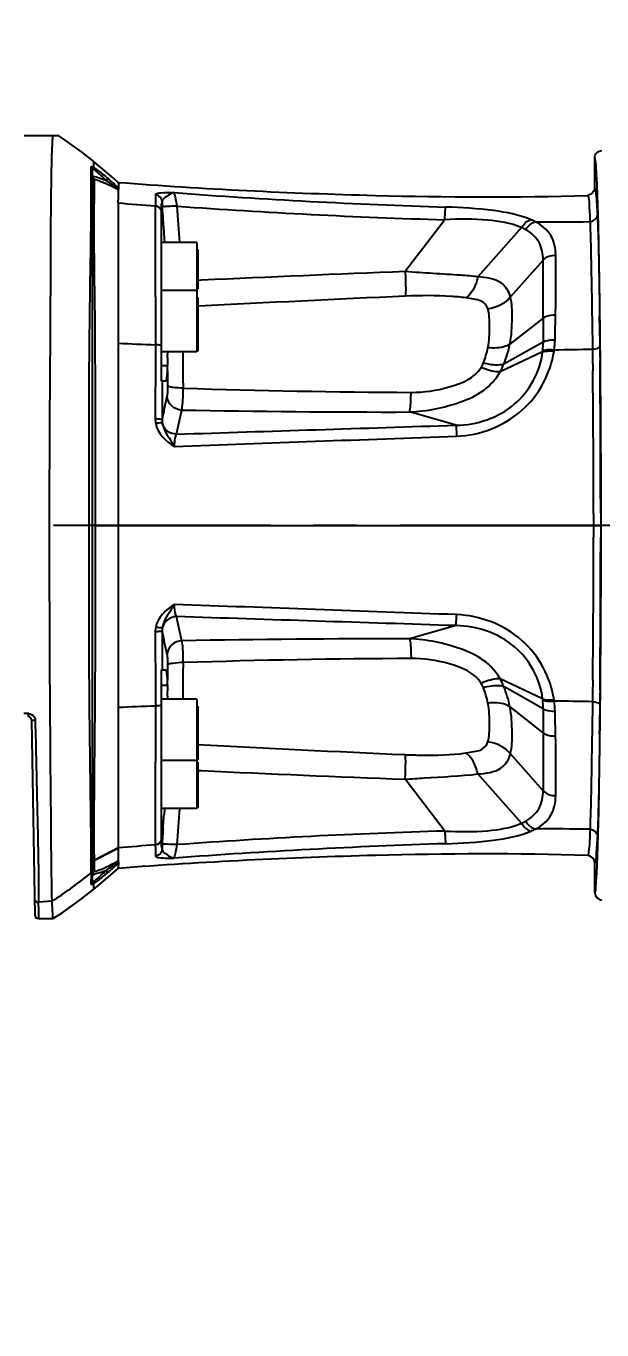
# Model space of a CAD drawing. Header units: millimetres. Extents: x 4086 to 8300, y 123 to 1549.
# Drawn here: x 7671.46 to 7691.4, y 613.34 to 658.52 of the extents above; entities that cross this region are included whole.
import ezdxf

# ---------------------------------------------------------------- set-up
doc = ezdxf.new("R2010")
doc.units = ezdxf.units.MM
doc.linetypes.add('CENTER', pattern=[0.6, 0.375, -0.075, 0.075, -0.075])
for name, color, linetype in [('中心线', 7, 'Continuous'), ('外形图', 7, 'Continuous'), ('尺寸标注', 7, 'Continuous'), ('运动范围', 7, 'Continuous')]:
    doc.layers.add(name, color=color, linetype=linetype)
doc.styles.add('思源黑', font='SourceHanSansCN-Normal.ttf')
doc.dimstyles.new('尺寸标注_1_4比例', dxfattribs={"dimtxt": 7, "dimasz": 6, "dimexe": 2, "dimexo": 1.5, "dimgap": 1, "dimtad": 1, "dimdec": 1, "dimlfac": 4, "dimdsep": 46, "dimtxsty": '思源黑', "dimcen": 0.09, "dimadec": 0, "dimazin": 0, "dimtp": 0.01, "dimtm": 0.01, "dimtfac": 1, "dimtdec": 1, "dimtofl": 0, "dimtmove": 0, "dimatfit": 3, "dimfxl": 1, "dimtolj": 1, "dimarcsym": 0})

# ---------------------------------------------------------------- blocks, each defined once
blk = doc.blocks.new('*D992')
at = {"layer": 'Defpoints', "color": 0}
for p in [(7645.229, 641.211), (7660.171, 641.211), (7727.758, 641.211), (7952.406, 601.599), (7690.663, 584.809)]:
    blk.add_point(p, dxfattribs=at)
at = {"layer": '尺寸标注', "color": 0, "lineweight": -2}
blk.add_line((7661.671, 641.211), (7662.252, 641.211), dxfattribs=at)
blk.add_arc((7727.758, 641.211), 67.507, 185.09413, 344.90587, dxfattribs=at)
at = {"layer": '尺寸标注', "color": 0}
for points in [[(7661.517, 635.261), (7659.519, 635.172), (7660.252, 641.211)], [(7793.912, 623.414), (7791.96, 623.849), (7794.24, 629.488)]]:
    blk.add_solid(points, dxfattribs=at)
at = {"layer": '尺寸标注', "color": 0, "insert": (7727.758, 578.414), "char_height": 7, "attachment_point": 5, "style": '思源黑'}
blk.add_mtext('\\A1;+\\A1;170%%d', dxfattribs=at)
blk = doc.blocks.new('*D993')
at = {"layer": 'Defpoints', "color": 0}
for p in [(7690.62, 697.68), (7952.412, 680.804), (7645.229, 641.211), (7664.809, 641.211), (7727.758, 641.211)]:
    blk.add_point(p, dxfattribs=at)
at = {"layer": '尺寸标注', "color": 0, "lineweight": -2}
blk.add_arc((7727.758, 641.211), 67.588, 15.08339, 174.91199, dxfattribs=at)
at = {"layer": '尺寸标注', "color": 0}
for points in [[(7792.042, 658.581), (7793.994, 659.016), (7794.32, 652.942)], [(7659.438, 647.249), (7661.436, 647.16), (7660.171, 641.211)]]:
    blk.add_solid(points, dxfattribs=at)
at = {"layer": '尺寸标注', "color": 0, "insert": (7727.758, 713.509), "char_height": 7, "attachment_point": 5, "style": '思源黑'}
blk.add_mtext('\\A1;-\\A1;170%%d', dxfattribs=at)

msp = doc.modelspace()

# ---------------------------------------------------------------- linework, layer by layer
at = {"layer": '中心线', "linetype": 'CENTER', "ltscale": 20}
msp.add_line((7979.909, 641.2169), (7475.7605, 641.2169), dxfattribs=at)
at = {"layer": '外形图'}
for p, q in [((7672.5868, 654.7169), (7671.3878, 654.7169)), ((7673.8005, 653.6197), (7673.8031, 653.7967)), ((7673.8031, 653.7967), (7673.8034, 653.8206)), ((7673.9901, 653.6671), (7673.8034, 653.8206)), ((7691.1503, 652.9028), (7691.1503, 653.9523)), ((7673.7168, 653.5764), (7673.7166, 653.6501)), ((7673.7169, 653.1254), (7673.7168, 653.5764)), ((7673.7628, 628.8797), (7673.7628, 653.5536)), ((7674.4831, 653.2468), (7673.9901, 653.6671)), ((7674.2144, 653.3019), (7674.2642, 653.26)), ((7674.2642, 653.26), (7674.2979, 653.2313)), ((7674.6477, 653.1024), (7674.4831, 653.2468)), ((7673.7167, 653.046), (7673.7169, 653.1254)), ((7673.8244, 652.7833), (7673.8307, 653.1983)), ((7674.649, 653.1011), (7674.6477, 653.1024)), ((7674.6503, 653.0997), (7674.649, 653.1011)), ((7674.6503, 652.8793), (7674.6503, 652.4857)), ((7674.6503, 652.386), (7674.6503, 630.0514)), ((7674.6512, 652.3901), (7674.6508, 652.4904)), ((7675.9352, 652.6712), (7675.9358, 652.6033)), ((7675.9358, 652.6033), (7675.9384, 652.348)), ((7675.9384, 652.348), (7675.9387, 652.3212)), ((7676.1503, 646.2169), (7676.1503, 652.3706)), ((7676.1654, 652.4415), (7676.1654, 652.3476)), ((7676.1654, 652.3476), (7676.1654, 652.2991)), ((7676.1687, 652.3898), (7676.1655, 652.4407)), ((7676.173, 652.3224), (7676.1687, 652.3898)), ((7675.9387, 652.3212), (7675.9389, 652.2847)), ((7685.9599, 651.8068), (7684.588, 650.0133)), ((7688.6211, 651.5333), (7687.107, 649.8288)), ((7677.3753, 651.0222), (7676.1503, 651.0222)), ((7676.2396, 651.1597), (7676.2484, 651.0222)), ((7677.3753, 651.0222), (7677.3753, 647.2342)), ((7677.4003, 650.7812), (7677.4003, 649.419)), ((7689.3657, 650.4105), (7688.2289, 649.131)), ((7677.5368, 649.7111), (7677.4003, 649.7048)), ((7677.3753, 649.3592), (7676.1503, 649.3592)), ((7675.9421, 648.8716), (7675.9379, 647.7616)), ((7675.9428, 649.1359), (7675.9421, 648.8716)), ((7677.4003, 649.1182), (7677.4003, 647.2592)), ((7689.3658, 648.4005), (7688.2134, 647.4954)), ((7691.0641, 647.9887), (7691.0688, 647.661)), ((7675.9372, 647.4746), (7675.9368, 647.2466)), ((7689.3674, 647.5704), (7687.9986, 646.7987)), ((7691.0688, 647.661), (7691.0735, 647.3263)), ((7675.9363, 647.005), (7675.9356, 646.7398)), ((7675.9368, 647.2466), (7675.9363, 647.005)), ((7677.3753, 647.2342), (7676.1503, 647.2342)), ((7676.3582, 647.035), (7676.3558, 646.9432)), ((7689.3466, 647.2256), (7687.8745, 646.5366)), ((7689.3466, 647.2256), (7689.3516, 647.2695)), ((7689.741, 647.2527), (7689.7481, 647.3026)), ((7675.9356, 646.7398), (7675.9337, 646.0997)), ((7676.1503, 646.7566), (7676.3507, 646.7566)), ((7676.3667, 646.3343), (7676.3669, 646.574)), ((7676.2914, 646.2169), (7676.158, 646.2169)), ((7676.1655, 646.2176), (7676.1655, 644.8713)), ((7676.3663, 646.0684), (7676.3667, 646.3343)), ((7686.3503, 644.6886), (7684.7417, 645.1464)), ((7691.1118, 641.621), (7691.1119, 641.2169)), ((7673.8604, 641.2169), (7674.6503, 641.2169)), ((7674.6503, 641.2168), (7691.1119, 641.2169)), ((7691.1119, 641.2169), (7691.1118, 640.8132)), ((7691.1119, 641.217), (7691.3578, 641.2169)), ((7676.1655, 637.5625), (7676.1655, 636.2162)), ((7686.3503, 637.7451), (7684.7417, 637.2873)), ((7676.1503, 630.0631), (7676.1503, 636.2169)), ((7676.1619, 636.2169), (7676.2914, 636.2169)), ((7676.3665, 636.2172), (7676.3663, 636.3653)), ((7676.3669, 635.8597), (7676.3665, 636.2172)), ((7676.1503, 635.6772), (7676.3506, 635.6772)), ((7689.3466, 635.2081), (7687.8745, 635.8971)), ((7689.3674, 634.8633), (7687.9986, 635.635)), ((7677.3753, 635.1995), (7676.1503, 635.1995)), ((7677.3753, 635.1995), (7677.3753, 631.4115)), ((7689.3516, 635.1642), (7689.3466, 635.2081)), ((7689.7481, 635.1311), (7689.741, 635.181)), ((7671.3753, 634.7169), (7671.5253, 634.7169)), ((7671.5253, 634.7169), (7671.5253, 634.5916)), ((7675.9371, 634.9931), (7675.9372, 634.9591)), ((7677.4003, 634.9585), (7677.4003, 633.0995)), ((7689.3658, 634.0332), (7688.2134, 634.9383)), ((7691.0688, 634.7727), (7691.0642, 634.4452)), ((7691.0735, 635.1074), (7691.0688, 634.7727)), ((7671.6421, 634.469), (7671.76, 627.7148)), ((7671.7768, 634.4534), (7671.7877, 633.8851)), ((7675.9429, 633.2983), (7675.9435, 633.041)), ((7677.3753, 633.0745), (7676.1503, 633.0745)), ((7677.4003, 633.0147), (7677.4003, 631.4365)), ((7689.3657, 632.0232), (7688.2289, 633.3027)), ((7671.8148, 632.5763), (7671.8222, 632.2491)), ((7677.4003, 632.7289), (7677.5386, 632.7225)), ((7688.6211, 630.9004), (7687.107, 632.6049)), ((7685.9599, 630.627), (7684.588, 632.4204)), ((7677.3753, 631.4115), (7676.1503, 631.4115)), ((7676.2485, 631.4115), (7676.2338, 631.1861)), ((7675.9398, 630.2237), (7675.9389, 630.149)), ((7673.7159, 629.6761), (7673.7154, 629.7725)), ((7674.4563, 629.9297), (7673.8258, 629.6038)), ((7674.4476, 629.9448), (7673.826, 629.6219)), ((7674.6503, 630.05), (7674.4476, 629.9448)), ((7674.6436, 630.0265), (7674.4563, 629.9297)), ((7674.6511, 630.0344), (7674.6503, 630.015)), ((7674.6503, 630.0224), (7674.6503, 629.5545)), ((7674.6511, 630.0344), (7674.652, 630.0436)), ((7675.9358, 629.8304), (7675.9352, 629.7625)), ((7675.9384, 630.0858), (7675.9358, 629.8304)), ((7676.1654, 630.1346), (7676.1654, 630.0846)), ((7676.1654, 630.0846), (7676.1654, 630.0371)), ((7676.1654, 630.0371), (7676.1654, 629.9922)), ((7676.1655, 629.993), (7676.173, 630.1113)), ((7673.7163, 629.5848), (7673.7159, 629.6761)), ((7673.7165, 629.4983), (7673.7163, 629.5848)), ((7673.7168, 629.3369), (7673.7165, 629.4983)), ((7673.717, 629.1866), (7673.7168, 629.3369)), ((7673.8258, 629.6038), (7673.8255, 629.622)), ((7673.8272, 629.5004), (7673.8258, 629.6038)), ((7673.8291, 629.3146), (7673.8272, 629.5004)), ((7673.8302, 629.2312), (7673.8291, 629.3146)), ((7674.483, 629.1868), (7674.6486, 629.3321)), ((7674.6477, 629.3313), (7674.6486, 629.3321)), ((7691.1503, 628.4815), (7691.1503, 629.5309)), ((7673.7166, 628.7832), (7673.7171, 629.119)), ((7673.7171, 629.119), (7673.717, 629.1866)), ((7673.9901, 628.7665), (7674.483, 629.1868)), ((7674.2612, 629.1714), (7674.2127, 629.1305)), ((7674.2942, 629.1996), (7674.2612, 629.1714)), ((7673.8034, 628.6132), (7673.8005, 628.8138)), ((7673.8034, 628.6131), (7673.9901, 628.7665)), ((7671.8893, 628.0174), (7671.8865, 627.7616)), ((7671.8903, 628.2342), (7671.8901, 628.1592)), ((7672.3612, 628.2018), (7671.8901, 628.1592)), ((7671.8865, 627.7616), (7671.885, 627.5934)), ((7671.885, 627.5934), (7671.885, 627.592)), ((7671.885, 627.5919), (7672.3878, 627.592))]:
    msp.add_line(p, q, dxfattribs=at)
for points in [[(7673.8034, 653.8206), (7673.3747, 654.1585), (7672.6944, 654.6463), (7672.5867, 654.7169)], [(7673.7166, 653.6501), (7673.7258, 653.6419), (7673.7341, 653.6328), (7673.7415, 653.623), (7673.7479, 653.6125), (7673.7532, 653.6014), (7673.7574, 653.5899), (7673.7604, 653.578), (7673.7622, 653.5659), (7673.7628, 653.5536)], [(7673.801, 653.6194), (7673.8074, 653.6129), (7673.8136, 653.6052), (7673.8192, 653.5968), (7673.824, 653.5878), (7673.8279, 653.5782), (7673.8309, 653.5681), (7673.833, 653.5577), (7673.8342, 653.5469), (7673.8345, 653.536), (7673.8338, 653.5251)], [(7674.6503, 652.8793), (7674.6714, 652.8811), (7674.6739, 652.8865)], [(7674.6738, 629.5473), (7674.6713, 629.5526), (7674.6503, 629.5545)], [(7673.7166, 628.7832), (7673.7258, 628.7914), (7673.7341, 628.8005), (7673.7415, 628.8103), (7673.7479, 628.8208), (7673.7532, 628.8319), (7673.7574, 628.8434), (7673.7604, 628.8553), (7673.7622, 628.8675), (7673.7628, 628.8797)], [(7673.717, 629.1866), (7673.7261, 629.1946), (7673.7344, 629.2035), (7673.7417, 629.2131), (7673.748, 629.2234), (7673.7533, 629.2342), (7673.7574, 629.2455), (7673.7604, 629.2572), (7673.7622, 629.269), (7673.7628, 629.281)], [(7673.8, 628.8133), (7673.8074, 628.8206), (7673.8136, 628.8283), (7673.8192, 628.8367), (7673.8239, 628.8457), (7673.8278, 628.8553), (7673.8309, 628.8654), (7673.833, 628.8759), (7673.8342, 628.8866), (7673.8345, 628.8975), (7673.8338, 628.9084)], [(7672.3878, 627.592), (7672.6944, 627.7874), (7673.3747, 628.2752), (7673.8034, 628.6131)], [(7671.76, 627.7148), (7671.8, 627.6254), (7671.885, 627.592)]]:
    msp.add_lwpolyline(points, dxfattribs=at)
for centre, radius, start, end in [((7673.4615, 653.0007), 0.6431, 54.62628, 56.23571), ((7670.7275, 649.2592), 5.3371, 52.06743, 52.52579), ((7670.2625, 648.6625), 6.0937, 51.63496, 52.06808), ((7669.7908, 648.0666), 6.8536, 51.22088, 51.63519), ((7669.0413, 647.136), 8.0485, 50.42816, 51.21095), ((7668.2576, 646.1851), 9.2808, 50.07043, 50.43829), ((7566.5566, 653.2166), 107.1603, 359.771804, 359.908754), ((7671.4743, 647.2294), 6.4444, 64.41279, 65.16116), ((7668.0039, 646.8685), 8.8568, 45.34399, 45.75456), ((7671.1589, 645.3714), 8.3798, 68.50941, 68.82214), ((7669.621, 646.3569), 8.2239, 54.34445, 55.92344), ((7670.9152, 646.0597), 7.7408, 61.51426, 64.4195), ((7669.2594, 647.3609), 7.7361, 47.66115, 49.36097), ((7669.1512, 645.6879), 9.0413, 52.76702, 54.39632), ((7669.4757, 647.599), 7.4144, 47.30873, 47.6576), ((7669.859, 648.0079), 6.854, 45.94922, 47.34558), ((7671.3402, 646.8417), 6.8508, 61.10785, 61.51983), ((7669.925, 646.7095), 7.7598, 52.48632, 52.75223), ((7671.4725, 649.677), 4.5325, 45.0408, 45.93838), ((7641.2312, 650.8688), 50.0489, 1.94052, 2.62921), ((7688.4903, 813.4819), 161.6851, 265.089575, 265.547744), ((7692.7295, 867.5492), 215.4089, 265.702246, 268.207856), ((7615.82, 651.57), 60.1232, 0.320348, 0.681118), ((7554.0932, 651.2048), 121.8511, 0.204436, 0.329786), ((7704.417, 654.1478), 28.3158, 183.74364, 184.08883), ((7692.19, 865.5197), 213.8037, 265.844045, 268.330193), ((7449.6444, 650.8491), 226.3004, 359.979617, 0.200131), ((7687.8817, 649.8754), 1.8157, 60.98878, 65.962), ((7689.6653, 771.6421), 119.9077, 269.732583, 270.632704), ((7052.0986, 650.7151), 623.8462, 359.8549631, 0.0049158), ((7718.4291, -221.9174), 872.5872, 92.2226265, 92.6860495), ((7725.3588, -260.2438), 910.315, 92.5668563, 93.0182192), ((7989.4269, 648.5327), 300.061, 180.02525, 180.183752), ((7612.5651, 649.8749), 77.2427, 358.348956, 358.989595), ((7357.1494, 644.5662), 334.1938, 0.551305, 0.665707), ((7191.6245, 642.5475), 499.7438, 0.458683, 0.610304), ((7683.7476, 846.5439), 199.2224, 267.382744, 267.753171), ((7684.528, 647.9666), 2.9837, 337.89239, 348.47627), ((7684.491, 648.2613), 3.8003, 337.36526, 348.37352), ((7686.6361, 647.5622), 2.7313, 353.84826, 0.17217), ((7686.3833, 647.7455), 3.3938, 352.50136, 358.3759), ((7602.5434, 648.9579), 73.8399, 358.507727, 358.652186), ((7687.199, 826.9037), 179.6192, 270.813127, 271.235984), ((6883.3537, 640.8415), 808.0044, 0.0566299, 0.4313342), ((7667.4297, 647.0071), 8.9244, 358.03908, 358.39201), ((7283.9411, 641.7381), 407.1708, 359.983525, 0.680806), ((7005.5208, 641.2561), 685.8519, 359.996765, 0.4421028), ((7502.2812, 682.4721), 178.4999, 347.677526, 347.952318), ((7684.208, 1040.4169), 395.2708, 268.933299, 270.077359), ((7676.8037, 644.9037), 0.8726, 179.87845, 190.30246), ((7676.7962, 644.8635), 0.6308, 179.29728, 189.35047), ((7553.4122, 641.2076), 120.4481, 0.00442, 0.196417), ((7526.6983, 641.2783), 147.1621, 359.833984, 359.976083), ((7037.677, 641.0545), 653.6957, 359.5470069, 0.0142709), ((7268.9356, 640.7826), 422.1763, 359.331537, 0.004148), ((6899.5182, 641.5234), 791.8398, 359.5648383, 359.9472011), ((7502.2805, 599.9615), 178.5006, 12.04769, 12.322482), ((7676.8037, 637.53), 0.8726, 169.6972, 180.12155), ((7676.7962, 637.5702), 0.6308, 170.64935, 180.70275), ((7684.208, 242.0143), 395.2734, 89.922644, 91.066697), ((7669.9276, 636.3594), 6.4387, 0.05253, 1.05482), ((7667.4331, 635.4268), 8.9211, 1.6082, 1.95701), ((7684.4911, 634.1725), 3.8002, 11.62633, 22.63489), ((7191.6091, 639.8863), 499.7592, 359.38977, 359.541403), ((7598.1615, 633.3692), 78.223, 1.340692, 1.553823), ((7684.528, 634.4671), 2.9837, 11.52376, 22.10759), ((7683.7476, 435.8898), 199.2224, 92.246829, 92.617256), ((7686.6361, 634.8715), 2.7313, 359.82783, 6.15175), ((7989.3445, 633.9011), 299.9787, 179.816226, 179.974771), ((7687.199, 455.53), 179.6192, 88.764016, 89.186873), ((7686.3833, 634.6882), 3.3938, 1.62409, 7.49865), ((7612.5607, 632.5587), 77.2471, 1.010424, 1.651025), ((7671.5172, 634.4669), 0.125, 1, 86.25924), ((7357.114, 637.8678), 334.2293, 359.334284, 359.448698), ((8533.8236, 632.9612), 844.4584, 179.9272653, 180.0636386), ((8064.6142, 641.3623), 392.8976, 181.163009, 181.281365), ((7725.4764, 1545.1323), 912.7726, 266.9811866, 267.4326725), ((7071.0455, 631.7703), 604.8993, 359.9538715, 0.1203582), ((7718.437, 1504.5331), 872.7693, 267.3141086, 267.7773161), ((7477.3111, 631.4969), 198.6336, 359.797318, 359.938383), ((7451.4489, 645.5609), 225.2441, 356.212692, 356.340947), ((7554.225, 631.2281), 121.7192, 359.670262, 359.795779), ((7687.8817, 632.5583), 1.8157, 294.038, 299.01122), ((7689.6653, 510.7917), 119.9077, 89.367296, 90.267417), ((7615.8437, 630.8635), 60.0994, 359.389991, 359.679754), ((7692.1902, 416.9107), 213.8071, 91.669826, 94.155935), ((7589.9448, 629.2778), 83.7721, 0.338354, 0.481912), ((7682.7748, 629.9514), 8.9555, 181.12142, 181.24284), ((7688.4903, 468.9518), 161.6851, 94.452256, 94.910425), ((7656.3774, 630.2665), 19.5619, 359.47069, 359.65576), ((7692.7295, 414.8835), 215.4099, 91.79215, 94.297746), ((7647.6094, 631.3104), 43.6657, 357.32061, 358.11), ((7672.2189, 633.5336), 4.6168, 293.42661, 294.73519), ((7671.1461, 635.8544), 7.1735, 294.76125, 296.86834), ((7669.2498, 636.598), 8.8641, 304.44152, 307.53561), ((7670.881, 636.41), 7.789, 296.7614, 298.94268), ((7674.633, 629.3498), 0.0236, 311.46257, 317.2201), ((7657.6018, 649.3904), 25.8437, 308.23789, 308.57691), ((7672.7791, 630.3859), 1.8749, 303.6922, 305.28461), ((7673.2334, 629.7199), 1.0094, 306.49549, 307.68069), ((7672.3254, 631.0313), 2.6637, 305.23286, 305.88153), ((7671.8129, 631.7372), 3.536, 305.90514, 307.02298), ((7671.694, 631.592), 3.4335, 310.25003, 311.81743), ((7671.1901, 632.5663), 4.573, 306.99798, 307.48872), ((7670.7303, 633.1658), 5.3285, 307.48801, 307.94469), ((7670.5198, 632.9075), 5.1968, 311.79564, 312.9647), ((7670.2552, 633.7753), 6.1014, 307.94406, 308.37457), ((7669.7765, 634.3799), 6.8725, 308.37409, 308.78508), ((7668.8522, 634.6923), 7.6395, 312.99401, 314.706), ((7671.4534, 636.2395), 7.5076, 290.36752, 291.6752), ((7668.7814, 635.6126), 8.4567, 308.80921, 309.95972), ((7670.021, 635.4733), 7.5003, 304.10234, 304.44228), ((7669.2433, 635.0864), 7.7567, 310.62945, 310.97224), ((7669.053, 635.3054), 8.0468, 310.97303, 311.63458), ((7673.1472, 629.8356), 1.2128, 302.59237, 303.64383), ((7640.4728, 628.2625), 31.4174, 359.55291, 359.81155)]:
    msp.add_arc(centre, radius, start, end, dxfattribs=at)
for points, knots in [([(7672.27, 641.2169), (7672.27, 644.4184), (7672.3202, 648.9174), (7672.3213, 653.4196), (7672.3825, 654.7169)], [0, 0, 0, 0, 0.7114237, 1, 1, 1, 1]), ([(7691.1504, 653.9519), (7691.15, 654.0155), (7691.2024, 654.1494), (7691.3362, 654.2019), (7691.4004, 654.2019)], [0, 0, 0, 0, 0.4979524, 1, 1, 1, 1]), ([(7691.2273, 653.1647), (7691.2219, 653.2789), (7691.2095, 653.4695), (7691.1981, 653.7339), (7691.1701, 653.8514), (7691.1682, 653.9522), (7691.1503, 653.9523)], [0, 0, 0, 0, 0.4322052, 0.7438038, 0.9324905, 1, 1, 1, 1]), ([(7673.7166, 653.6501), (7673.7166, 653.6573), (7673.7666, 653.6489), (7673.7805, 653.6323), (7673.8005, 653.62)], [0, 0, 0, 0, 0.2348752, 1, 1, 1, 1]), ([(7673.7628, 653.5536), (7673.7628, 653.5586), (7673.7952, 653.5604), (7673.8056, 653.5442), (7673.8189, 653.5353)], [0, 0, 0, 0, 0.2392898, 1, 1, 1, 1]), ([(7673.7628, 653.3088), (7673.7628, 653.3296), (7673.8961, 653.2827), (7673.9417, 653.2746), (7673.9989, 653.2547)], [0, 0, 0, 0, 0.2552765, 1, 1, 1, 1]), ([(7674.2642, 653.26), (7674.2704, 653.2511), (7674.2625, 653.2139), (7674.2432, 653.1894), (7674.2282, 653.1742)], [0, 0, 0, 0, 0.3354079, 1, 1, 1, 1]), ([(7673.6381, 641.6048), (7673.64, 643.6913), (7673.6308, 647.4199), (7673.7092, 651.1478), (7673.716, 652.7898)], [0, 0, 0, 0, 0.5595953, 1, 1, 1, 1]), ([(7673.8597, 641.6205), (7673.8529, 643.8275), (7673.8767, 647.5484), (7673.8042, 651.2695), (7673.8244, 652.7833)], [0, 0, 0, 0, 0.5931442, 1, 1, 1, 1]), ([(7673.8307, 653.1983), (7673.8308, 653.2135), (7673.9285, 653.1851), (7673.9614, 653.1725), (7674.0029, 653.1557)], [0, 0, 0, 0, 0.2530609, 1, 1, 1, 1]), ([(7674.6477, 653.1024), (7677.6114, 652.8741), (7683.031, 652.6064), (7688.4581, 652.5739), (7690.9084, 652.6529)], [0, 0, 0, 0, 0.548028, 1, 1, 1, 1]), ([(7674.6568, 653.088), (7674.656, 653.0902), (7674.6542, 653.0943), (7674.6517, 653.0981), (7674.6503, 653.0997)], [0, 0, 0, 0, 0.5296342, 1, 1, 1, 1]), ([(7674.6739, 652.8865), (7674.6725, 652.9094), (7674.6666, 652.9761), (7674.6725, 653.0464), (7674.6568, 653.088)], [0, 0, 0, 0, 0.3410269, 1, 1, 1, 1]), ([(7691.1503, 652.9028), (7691.1588, 652.8999), (7691.1673, 652.8651), (7691.1738, 652.84), (7691.1773, 652.82)], [0, 0, 0, 0, 0.3066856, 1, 1, 1, 1]), ([(7691.1773, 652.82), (7691.1845, 652.779), (7691.2186, 652.4986), (7691.2319, 652.2163), (7691.2432, 651.9759)], [0, 0, 0, 0, 0.1474701, 1, 1, 1, 1]), ([(7676.5868, 652.746), (7676.4337, 652.7462), (7676.2178, 652.7424), (7676.0229, 652.722), (7675.9351, 652.692), (7675.9352, 652.6712)], [0, 0, 0, 0, 0.6900606, 0.9059625, 1, 1, 1, 1]), ([(7676.5868, 652.746), (7676.4883, 652.7329), (7676.3566, 652.6268), (7676.1628, 652.5177), (7676.1655, 652.4407)], [0, 0, 0, 0, 0.563329, 1, 1, 1, 1]), ([(7676.6953, 652.2782), (7676.674, 652.3823), (7676.6345, 652.5363), (7676.6099, 652.6973), (7676.5868, 652.746)], [0, 0, 0, 0, 0.6636485, 1, 1, 1, 1]), ([(7690.9084, 652.6529), (7690.9104, 652.6523), (7690.9145, 652.6481), (7690.9168, 652.6432), (7690.9182, 652.6401)], [0, 0, 0, 0, 0.387701, 1, 1, 1, 1]), ([(7690.9182, 652.6401), (7690.9542, 652.5569), (7690.9552, 652.246), (7690.9821, 651.9516), (7690.9893, 651.7417)], [0, 0, 0, 0, 0.3015892, 1, 1, 1, 1]), ([(7691.3302, 648.7019), (7691.3253, 649.0883), (7691.3067, 650.3757), (7691.2822, 651.663), (7691.2513, 652.5636)], [0, 0, 0, 0, 0.3001355, 1, 1, 1, 1]), ([(7676.6953, 652.2782), (7676.5798, 652.2703), (7676.4173, 652.2826), (7676.224, 652.2484), (7676.178, 652.282)], [0, 0, 0, 0, 0.670288, 1, 1, 1, 1]), ([(7685.9599, 651.8068), (7685.9617, 651.8581), (7685.9712, 652.0039), (7685.9663, 652.154), (7685.9928, 652.2456)], [0, 0, 0, 0, 0.3500414, 1, 1, 1, 1]), ([(7688.9475, 651.81), (7688.5353, 651.9858), (7687.5368, 652.1666), (7686.5432, 652.228), (7685.9928, 652.2456)], [0, 0, 0, 0, 0.4486788, 1, 1, 1, 1]), ([(7691.2432, 651.9759), (7691.2526, 651.7733), (7691.2933, 650.5981), (7691.3093, 649.4221), (7691.3207, 648.4491)], [0, 0, 0, 0, 0.1724796, 1, 1, 1, 1]), ([(7688.6211, 651.5333), (7688.2509, 651.6953), (7687.3459, 651.8394), (7686.4515, 651.8344), (7685.9599, 651.8068)], [0, 0, 0, 0, 0.45076, 1, 1, 1, 1]), ([(7689.3657, 650.4105), (7689.3656, 650.618), (7689.2838, 651.0558), (7688.9504, 651.3608), (7688.7625, 651.4636)], [0, 0, 0, 0, 0.4921064, 1, 1, 1, 1]), ([(7689.8006, 650.5812), (7689.7972, 650.8135), (7689.7022, 651.3034), (7689.3153, 651.6253), (7689.1056, 651.7357)], [0, 0, 0, 0, 0.4949762, 1, 1, 1, 1]), ([(7690.9893, 651.7417), (7690.9965, 651.5288), (7691.0298, 650.2779), (7691.049, 649.0268), (7691.0641, 647.9887)], [0, 0, 0, 0, 0.1702757, 1, 1, 1, 1]), ([(7689.7958, 648.5128), (7689.7991, 648.7055), (7689.8064, 649.395), (7689.8079, 650.0846), (7689.8006, 650.5812)], [0, 0, 0, 0, 0.2796296, 1, 1, 1, 1]), ([(7689.3658, 648.4005), (7689.3657, 648.5867), (7689.3653, 649.2567), (7689.3653, 649.9267), (7689.3657, 650.4105)], [0, 0, 0, 0, 0.2779124, 1, 1, 1, 1]), ([(7687.107, 649.8288), (7686.9095, 649.8514), (7686.0703, 649.9214), (7685.2286, 649.9556), (7684.588, 650.0133)], [0, 0, 0, 0, 0.2360872, 1, 1, 1, 1]), ([(7684.588, 650.0133), (7684.5914, 649.9175), (7684.5968, 649.6327), (7684.6132, 649.3457), (7684.5902, 649.1578)], [0, 0, 0, 0, 0.3362644, 1, 1, 1, 1]), ([(7687.107, 649.8288), (7687.0876, 649.7481), (7687.0044, 649.481), (7686.8549, 649.2089), (7686.6864, 649.1011)], [0, 0, 0, 0, 0.2932772, 1, 1, 1, 1]), ([(7688.2289, 649.131), (7688.1852, 649.3205), (7687.8959, 649.7645), (7687.3816, 649.8011), (7687.107, 649.8288)], [0, 0, 0, 0, 0.4134325, 1, 1, 1, 1]), ([(7686.6864, 649.1011), (7686.5206, 649.1245), (7685.8235, 649.1905), (7685.1219, 649.1812), (7684.5902, 649.1578)], [0, 0, 0, 0, 0.2393401, 1, 1, 1, 1]), ([(7687.451, 648.7194), (7687.4202, 648.8343), (7687.254, 649.0096), (7686.9547, 649.0518), (7686.7782, 649.0881), (7686.6864, 649.1011)], [0, 0, 0, 0, 0.3970371, 0.6904386, 1, 1, 1, 1]), ([(7687.4515, 647.3706), (7687.5016, 647.6166), (7687.5117, 648.0693), (7687.5027, 648.5261), (7687.451, 648.7194)], [0, 0, 0, 0, 0.556437, 1, 1, 1, 1]), ([(7688.2134, 647.4954), (7688.2757, 647.7967), (7688.2963, 648.345), (7688.2889, 648.8992), (7688.2289, 649.131)], [0, 0, 0, 0, 0.5623539, 1, 1, 1, 1]), ([(7689.3658, 648.4005), (7689.3919, 648.4205), (7689.5229, 648.4955), (7689.6789, 648.5172), (7689.7958, 648.5128)], [0, 0, 0, 0, 0.2192288, 1, 1, 1, 1]), ([(7676.1503, 647.4402), (7676.14, 647.4462), (7676.0708, 647.4696), (7675.9975, 647.4737), (7675.9372, 647.4746)], [0, 0, 0, 0, 0.1647992, 1, 1, 1, 1]), ([(7688.2134, 647.4954), (7688.1666, 647.4662), (7687.9272, 647.3594), (7687.6553, 647.3494), (7687.4515, 647.3706)], [0, 0, 0, 0, 0.2120102, 1, 1, 1, 1]), ([(7689.3674, 647.5704), (7689.3937, 647.5851), (7689.523, 647.6393), (7689.6663, 647.6532), (7689.7757, 647.6493)], [0, 0, 0, 0, 0.2156585, 1, 1, 1, 1]), ([(7691.0735, 647.3263), (7691.1059, 647.3261), (7691.1935, 647.3323), (7691.3287, 647.3744), (7691.3309, 647.4381)], [0, 0, 0, 0, 0.337233, 1, 1, 1, 1]), ([(7676.9046, 645.9709), (7676.9023, 646.2913), (7676.8965, 646.7125), (7676.8931, 647.1338), (7676.8925, 647.2347)], [0, 0, 0, 0, 0.7604591, 1, 1, 1, 1]), ([(7686.3503, 644.6886), (7687.0695, 644.6944), (7688.5297, 645.1805), (7689.2633, 646.5497), (7689.3466, 647.2256)], [0, 0, 0, 0, 0.5136584, 1, 1, 1, 1]), ([(7686.3679, 644.3088), (7687.1792, 644.3382), (7688.8051, 644.9524), (7689.6274, 646.4852), (7689.741, 647.2527)], [0, 0, 0, 0, 0.5113202, 1, 1, 1, 1]), ([(7689.3466, 647.2256), (7689.3728, 647.2356), (7689.5015, 647.2696), (7689.6374, 647.2666), (7689.741, 647.2527)], [0, 0, 0, 0, 0.2115, 1, 1, 1, 1]), ([(7689.3516, 647.2695), (7689.3779, 647.2801), (7689.5068, 647.3164), (7689.6437, 647.3153), (7689.7481, 647.3026)], [0, 0, 0, 0, 0.2119337, 1, 1, 1, 1]), ([(7676.3489, 646.7017), (7676.3449, 646.5824), (7676.34, 646.4152), (7676.3144, 646.2787), (7676.3038, 646.2169), (7676.2914, 646.2169)], [0, 0, 0, 0, 0.7280441, 0.9247326, 1, 1, 1, 1]), ([(7684.7417, 645.1464), (7685.3384, 645.1691), (7686.2287, 645.3539), (7687.3253, 645.8321), (7687.7341, 646.2857), (7687.8745, 646.5366)], [0, 0, 0, 0, 0.5047841, 0.7569403, 1, 1, 1, 1]), ([(7684.7917, 645.8276), (7685.2363, 645.8249), (7686.0839, 645.9468), (7686.9904, 646.321), (7687.2145, 646.6889)], [0, 0, 0, 0, 0.5079458, 1, 1, 1, 1]), ([(7687.8745, 646.5366), (7687.8307, 646.5319), (7687.602, 646.5388), (7687.3824, 646.6159), (7687.2145, 646.6889)], [0, 0, 0, 0, 0.1939388, 1, 1, 1, 1]), ([(7687.9986, 646.7987), (7687.9527, 646.7857), (7687.716, 646.751), (7687.4753, 646.7936), (7687.2923, 646.8437)], [0, 0, 0, 0, 0.2012899, 1, 1, 1, 1]), ([(7676.3478, 645.6903), (7676.3518, 645.7079), (7676.365, 645.8339), (7676.3662, 645.9602), (7676.3663, 646.0684)], [0, 0, 0, 0, 0.1433012, 1, 1, 1, 1]), ([(7676.9046, 645.9709), (7676.7822, 645.9691), (7676.6271, 645.9907), (7676.3852, 646.0092), (7676.3663, 646.0684)], [0, 0, 0, 0, 0.6633883, 1, 1, 1, 1]), ([(7676.8495, 645.2146), (7676.7239, 645.2159), (7676.4667, 645.3147), (7676.3515, 645.5677), (7676.3478, 645.6903)], [0, 0, 0, 0, 0.5060576, 1, 1, 1, 1]), ([(7676.8495, 645.2146), (7676.859, 645.2497), (7676.8936, 645.5013), (7676.9006, 645.7544), (7676.9046, 645.9709)], [0, 0, 0, 0, 0.1440852, 1, 1, 1, 1]), ([(7684.7417, 645.1464), (7684.7504, 645.1768), (7684.7817, 645.4035), (7684.7877, 645.6314), (7684.7917, 645.8276)], [0, 0, 0, 0, 0.1385617, 1, 1, 1, 1]), ([(7676.1655, 644.8713), (7676.1551, 644.8945), (7676.0521, 644.8925), (7675.9852, 644.9051), (7675.9311, 644.9056)], [0, 0, 0, 0, 0.3195923, 1, 1, 1, 1]), ([(7676.1738, 644.761), (7676.1536, 644.7765), (7676.0667, 644.7593), (7675.9956, 644.7565), (7675.9452, 644.7477)], [0, 0, 0, 0, 0.3320228, 1, 1, 1, 1]), ([(7676.6688, 644.3778), (7676.5573, 644.3778), (7676.33, 644.4526), (7676.1987, 644.6545), (7676.1738, 644.761)], [0, 0, 0, 0, 0.5046038, 1, 1, 1, 1]), ([(7686.3503, 644.6886), (7686.3519, 644.6713), (7686.3594, 644.5448), (7686.3641, 644.4181), (7686.3679, 644.3088)], [0, 0, 0, 0, 0.1369372, 1, 1, 1, 1]), ([(7676.5961, 643.9558), (7676.598, 644.0034), (7676.6106, 644.1438), (7676.6165, 644.2978), (7676.6688, 644.3778)], [0, 0, 0, 0, 0.3325786, 1, 1, 1, 1]), ([(7672.3612, 628.2018), (7672.3408, 628.8205), (7672.3283, 630.6012), (7672.2849, 634.9392), (7672.27, 638.6588), (7672.27, 641.2169)], [0, 0, 0, 0, 0.1426985, 0.4103768, 1, 1, 1, 1]), ([(7673.8604, 641.2169), (7673.8368, 641.2169), (7673.8346, 641.2141), (7673.7815, 641.2177), (7673.7835, 641.2177)], [0, 0, 0, 0, 0.921808, 1, 1, 1, 1]), ([(7673.7139, 629.9824), (7673.6998, 631.6374), (7673.6353, 635.2689), (7673.6386, 638.9011), (7673.6378, 640.8781)], [0, 0, 0, 0, 0.4556698, 1, 1, 1, 1]), ([(7673.8183, 630.0348), (7673.8115, 631.6307), (7673.8699, 635.2363), (7673.8542, 638.8421), (7673.8598, 640.8519)], [0, 0, 0, 0, 0.4426187, 1, 1, 1, 1]), ([(7676.6688, 638.0559), (7676.657, 638.074), (7676.6096, 638.2115), (7676.6009, 638.3561), (7676.5961, 638.4779)], [0, 0, 0, 0, 0.1500887, 1, 1, 1, 1]), ([(7676.6688, 638.0559), (7676.5573, 638.0559), (7676.33, 637.9811), (7676.1987, 637.7792), (7676.1738, 637.6727)], [0, 0, 0, 0, 0.5046038, 1, 1, 1, 1]), ([(7686.3503, 637.7451), (7686.3519, 637.7624), (7686.3594, 637.8889), (7686.3641, 638.0156), (7686.3679, 638.1249)], [0, 0, 0, 0, 0.1369368, 1, 1, 1, 1]), ([(7689.741, 635.181), (7689.6274, 635.9485), (7688.8051, 637.4814), (7687.1792, 638.0955), (7686.3679, 638.1249)], [0, 0, 0, 0, 0.4886785, 1, 1, 1, 1]), ([(7676.1655, 637.5624), (7676.1551, 637.5392), (7676.0521, 637.5412), (7675.9852, 637.5286), (7675.9311, 637.5281)], [0, 0, 0, 0, 0.3195923, 1, 1, 1, 1]), ([(7676.1738, 637.6727), (7676.1536, 637.6572), (7676.0667, 637.6744), (7675.9956, 637.6772), (7675.9452, 637.6861)], [0, 0, 0, 0, 0.3320228, 1, 1, 1, 1]), ([(7689.3466, 635.2081), (7689.2633, 635.884), (7688.5297, 637.2532), (7687.0695, 637.7393), (7686.3503, 637.7451)], [0, 0, 0, 0, 0.4863412, 1, 1, 1, 1]), ([(7676.8495, 637.2191), (7676.7239, 637.2178), (7676.4667, 637.119), (7676.3515, 636.866), (7676.3478, 636.7434)], [0, 0, 0, 0, 0.5060576, 1, 1, 1, 1]), ([(7676.9046, 636.4628), (7676.903, 636.5481), (7676.8921, 636.7999), (7676.8934, 637.0574), (7676.8495, 637.2191)], [0, 0, 0, 0, 0.337383, 1, 1, 1, 1]), ([(7684.7417, 637.2873), (7684.7504, 637.2569), (7684.7817, 637.0302), (7684.7877, 636.8023), (7684.7917, 636.6061)], [0, 0, 0, 0, 0.1385618, 1, 1, 1, 1]), ([(7687.8745, 635.8971), (7687.7341, 636.148), (7687.3254, 636.6016), (7686.2287, 637.0798), (7685.3384, 637.2646), (7684.7417, 637.2873)], [0, 0, 0, 0, 0.2430387, 0.4952182, 1, 1, 1, 1]), ([(7676.3652, 636.478), (7676.3647, 636.5081), (7676.3614, 636.5966), (7676.3606, 636.6863), (7676.3478, 636.7434)], [0, 0, 0, 0, 0.3401173, 1, 1, 1, 1]), ([(7687.2145, 635.7448), (7686.9905, 636.1127), (7686.0839, 636.4869), (7685.2363, 636.6088), (7684.7917, 636.6061)], [0, 0, 0, 0, 0.4920539, 1, 1, 1, 1]), ([(7676.2914, 636.2169), (7676.3038, 636.2169), (7676.3144, 636.155), (7676.3401, 636.0184), (7676.3449, 635.8509), (7676.349, 635.7315)], [0, 0, 0, 0, 0.0751727, 0.2718219, 1, 1, 1, 1]), ([(7676.9046, 636.4628), (7676.7822, 636.4646), (7676.6271, 636.443), (7676.3852, 636.4245), (7676.3663, 636.3653)], [0, 0, 0, 0, 0.6633831, 1, 1, 1, 1]), ([(7676.8925, 635.1991), (7676.8931, 635.3), (7676.8965, 635.7212), (7676.9023, 636.1424), (7676.9046, 636.4628)], [0, 0, 0, 0, 0.2395416, 1, 1, 1, 1]), ([(7687.8745, 635.8971), (7687.8307, 635.9018), (7687.602, 635.8949), (7687.3824, 635.8178), (7687.2145, 635.7448)], [0, 0, 0, 0, 0.1939377, 1, 1, 1, 1]), ([(7687.9986, 635.635), (7687.9527, 635.6481), (7687.716, 635.6827), (7687.4753, 635.6401), (7687.2923, 635.59)], [0, 0, 0, 0, 0.2012891, 1, 1, 1, 1]), ([(7689.3466, 635.2081), (7689.3728, 635.1981), (7689.5015, 635.1641), (7689.6374, 635.1671), (7689.741, 635.181)], [0, 0, 0, 0, 0.2115, 1, 1, 1, 1]), ([(7676.1503, 634.9935), (7676.14, 634.9875), (7676.0708, 634.9641), (7675.9975, 634.9601), (7675.9372, 634.9591)], [0, 0, 0, 0, 0.1647988, 1, 1, 1, 1]), ([(7687.451, 633.7143), (7687.5027, 633.9076), (7687.5117, 634.3644), (7687.5016, 634.8171), (7687.4515, 635.0632)], [0, 0, 0, 0, 0.4435632, 1, 1, 1, 1]), ([(7688.2134, 634.9383), (7688.1666, 634.9675), (7687.9272, 635.0743), (7687.6553, 635.0843), (7687.4515, 635.0632)], [0, 0, 0, 0, 0.2120103, 1, 1, 1, 1]), ([(7688.2289, 633.3027), (7688.2889, 633.5345), (7688.2963, 634.0887), (7688.2757, 634.637), (7688.2134, 634.9383)], [0, 0, 0, 0, 0.4376456, 1, 1, 1, 1]), ([(7689.3516, 635.1642), (7689.3779, 635.1536), (7689.5068, 635.1173), (7689.6437, 635.1184), (7689.7481, 635.1311)], [0, 0, 0, 0, 0.2119337, 1, 1, 1, 1]), ([(7689.3674, 634.8633), (7689.3937, 634.8486), (7689.523, 634.7944), (7689.6663, 634.7805), (7689.7757, 634.7844)], [0, 0, 0, 0, 0.2156587, 1, 1, 1, 1]), ([(7691.0735, 635.1074), (7691.1059, 635.1076), (7691.1935, 635.1014), (7691.3287, 635.0593), (7691.3309, 634.9956)], [0, 0, 0, 0, 0.3372334, 1, 1, 1, 1]), ([(7671.7768, 634.4534), (7671.7625, 634.453), (7671.7315, 634.4527), (7671.7056, 634.4532), (7671.6584, 634.4559), (7671.6821, 634.4631), (7671.6885, 634.4643)], [0, 0, 0, 0, 0.3411696, 0.6735268, 0.8462964, 1, 1, 1, 1]), ([(7675.9379, 634.6723), (7675.9383, 634.5539), (7675.94, 634.096), (7675.9419, 633.638), (7675.9429, 633.2983)], [0, 0, 0, 0, 0.2583395, 1, 1, 1, 1]), ([(7691.0642, 634.4452), (7691.0583, 634.042), (7691.0382, 632.7908), (7691.0177, 631.5396), (7690.9893, 630.692)], [0, 0, 0, 0, 0.3222641, 1, 1, 1, 1]), ([(7689.3658, 634.0332), (7689.3919, 634.0132), (7689.5229, 633.9382), (7689.6789, 633.9166), (7689.7958, 633.9209)], [0, 0, 0, 0, 0.2192289, 1, 1, 1, 1]), ([(7689.8006, 631.8525), (7689.8028, 632.0032), (7689.8055, 632.6927), (7689.805, 633.3822), (7689.7958, 633.9209)], [0, 0, 0, 0, 0.2185642, 1, 1, 1, 1]), ([(7691.3206, 633.9845), (7691.3163, 633.6071), (7691.2992, 632.4314), (7691.2805, 631.2553), (7691.2432, 630.4578)], [0, 0, 0, 0, 0.3209789, 1, 1, 1, 1]), ([(7686.6864, 633.3326), (7686.7782, 633.3456), (7686.9545, 633.3815), (7687.2531, 633.425), (7687.4202, 633.5992), (7687.451, 633.7143)], [0, 0, 0, 0, 0.3096248, 0.6022811, 1, 1, 1, 1]), ([(7691.2513, 629.8703), (7691.26, 630.123), (7691.2971, 631.4101), (7691.3171, 632.6976), (7691.3302, 633.7323)], [0, 0, 0, 0, 0.1963796, 1, 1, 1, 1]), ([(7684.588, 632.4204), (7684.5914, 632.5162), (7684.5968, 632.801), (7684.6132, 633.088), (7684.5902, 633.2759)], [0, 0, 0, 0, 0.3362644, 1, 1, 1, 1]), ([(7684.5902, 633.2759), (7684.7704, 633.2679), (7685.469, 633.247), (7686.1724, 633.2599), (7686.6864, 633.3326)], [0, 0, 0, 0, 0.2578432, 1, 1, 1, 1]), ([(7687.107, 632.6049), (7687.0876, 632.6856), (7687.0044, 632.9527), (7686.8549, 633.2249), (7686.6864, 633.3326)], [0, 0, 0, 0, 0.2932774, 1, 1, 1, 1]), ([(7687.107, 632.6049), (7687.3815, 632.6326), (7687.8956, 632.6696), (7688.1852, 633.1133), (7688.2289, 633.3027)], [0, 0, 0, 0, 0.5865976, 1, 1, 1, 1]), ([(7684.588, 632.4204), (7684.8064, 632.4401), (7685.6461, 632.5012), (7686.4884, 632.534), (7687.107, 632.6049)], [0, 0, 0, 0, 0.260408, 1, 1, 1, 1]), ([(7671.8222, 632.2491), (7671.83, 631.9063), (7671.8554, 630.754), (7671.8842, 629.6016), (7671.8898, 628.792)], [0, 0, 0, 0, 0.2975148, 1, 1, 1, 1]), ([(7688.7625, 630.9701), (7688.9504, 631.0729), (7689.2838, 631.3779), (7689.3656, 631.8157), (7689.3657, 632.0232)], [0, 0, 0, 0, 0.5078932, 1, 1, 1, 1]), ([(7689.1056, 630.698), (7689.3153, 630.8084), (7689.7022, 631.1303), (7689.7972, 631.6202), (7689.8006, 631.8525)], [0, 0, 0, 0, 0.5050257, 1, 1, 1, 1]), ([(7685.9599, 630.627), (7686.4515, 630.5994), (7687.3459, 630.5943), (7688.2509, 630.7384), (7688.6211, 630.9004)], [0, 0, 0, 0, 0.54924, 1, 1, 1, 1]), ([(7690.9893, 630.692), (7690.9848, 630.559), (7690.9732, 630.3374), (7690.9627, 630.0412), (7690.9312, 629.8929), (7690.9298, 629.7877), (7690.9084, 629.7808)], [0, 0, 0, 0, 0.4350967, 0.7393455, 0.926388, 1, 1, 1, 1]), ([(7685.9599, 630.627), (7685.9617, 630.5756), (7685.9712, 630.4298), (7685.9663, 630.2797), (7685.9928, 630.1881)], [0, 0, 0, 0, 0.3500414, 1, 1, 1, 1]), ([(7685.9928, 630.1881), (7686.5432, 630.2057), (7687.5368, 630.2671), (7688.5353, 630.4479), (7688.9475, 630.6238)], [0, 0, 0, 0, 0.5513211, 1, 1, 1, 1]), ([(7691.2432, 630.4578), (7691.233, 630.2409), (7691.1969, 629.9426), (7691.1995, 629.6204), (7691.1581, 629.5399)], [0, 0, 0, 0, 0.7057786, 1, 1, 1, 1]), ([(7690.9084, 629.7808), (7688.4581, 629.8598), (7683.031, 629.8273), (7677.6114, 629.5596), (7674.6477, 629.3313)], [0, 0, 0, 0, 0.451972, 1, 1, 1, 1]), ([(7675.9352, 629.7625), (7675.9352, 629.7557), (7675.9477, 629.7392), (7675.9646, 629.733), (7675.9752, 629.7292)], [0, 0, 0, 0, 0.3789509, 1, 1, 1, 1]), ([(7676.1655, 629.993), (7676.165, 629.9786), (7676.1963, 629.898), (7676.273, 629.8547), (7676.3282, 629.8157)], [0, 0, 0, 0, 0.1758082, 1, 1, 1, 1]), ([(7676.6953, 630.1555), (7676.5798, 630.1634), (7676.4173, 630.1511), (7676.224, 630.1853), (7676.178, 630.1517)], [0, 0, 0, 0, 0.670288, 1, 1, 1, 1]), ([(7676.5868, 629.6878), (7676.6099, 629.7363), (7676.6345, 629.8974), (7676.674, 630.0514), (7676.6953, 630.1555)], [0, 0, 0, 0, 0.3358013, 1, 1, 1, 1]), ([(7674.6503, 629.3338), (7674.6671, 629.3518), (7674.6551, 629.4346), (7674.6702, 629.5004), (7674.6738, 629.5473)], [0, 0, 0, 0, 0.3438738, 1, 1, 1, 1]), ([(7675.9752, 629.7292), (7676.006, 629.7181), (7676.2097, 629.6847), (7676.4148, 629.6874), (7676.5868, 629.6878)], [0, 0, 0, 0, 0.1600572, 1, 1, 1, 1]), ([(7691.1581, 629.5399), (7691.157, 629.5378), (7691.155, 629.5343), (7691.1519, 629.5314), (7691.1503, 629.5309)], [0, 0, 0, 0, 0.596428, 1, 1, 1, 1]), ([(7673.7641, 629.1177), (7673.7637, 629.1181), (7673.763, 629.1191), (7673.7628, 629.1203), (7673.7628, 629.1209)], [0, 0, 0, 0, 0.4954161, 1, 1, 1, 1]), ([(7673.7637, 628.8759), (7673.7634, 628.8764), (7673.7629, 628.8777), (7673.7628, 628.879), (7673.7628, 628.8797)], [0, 0, 0, 0, 0.4598681, 1, 1, 1, 1]), ([(7673.8338, 628.9084), (7673.8183, 628.8974), (7673.8023, 628.886), (7673.7676, 628.8698), (7673.7637, 628.8759)], [0, 0, 0, 0, 0.7229264, 1, 1, 1, 1]), ([(7674.0663, 629.2012), (7673.9965, 629.1754), (7673.9109, 629.1628), (7673.7849, 629.0954), (7673.7641, 629.1177)], [0, 0, 0, 0, 0.7095956, 1, 1, 1, 1]), ([(7673.8313, 629.2277), (7673.831, 629.2282), (7673.8304, 629.2293), (7673.8302, 629.2305), (7673.8302, 629.2312)], [0, 0, 0, 0, 0.4863664, 1, 1, 1, 1]), ([(7673.8814, 629.2315), (7673.8702, 629.2284), (7673.8554, 629.2247), (7673.8347, 629.2235), (7673.8313, 629.2277)], [0, 0, 0, 0, 0.6821312, 1, 1, 1, 1]), ([(7673.9125, 628.9714), (7673.9017, 628.9624), (7673.8812, 628.9453), (7673.8604, 628.9287), (7673.8504, 628.921)], [0, 0, 0, 0, 0.528279, 1, 1, 1, 1]), ([(7673.9322, 629.2481), (7673.9231, 629.2448), (7673.9063, 629.239), (7673.8893, 629.2337), (7673.8814, 629.2315)], [0, 0, 0, 0, 0.5413377, 1, 1, 1, 1]), ([(7674.2612, 629.1714), (7674.2674, 629.1802), (7674.2599, 629.2175), (7674.2405, 629.242), (7674.2255, 629.2571)], [0, 0, 0, 0, 0.3359905, 1, 1, 1, 1]), ([(7691.1591, 628.4917), (7691.1908, 628.5642), (7691.1916, 628.8335), (7691.2188, 629.0881), (7691.2273, 629.2692)], [0, 0, 0, 0, 0.3039006, 1, 1, 1, 1]), ([(7671.8898, 628.792), (7671.8902, 628.732), (7671.891, 628.5461), (7671.8906, 628.3601), (7671.8903, 628.2342)], [0, 0, 0, 0, 0.3227014, 1, 1, 1, 1]), ([(7673.8005, 628.8136), (7673.7804, 628.8012), (7673.7666, 628.7847), (7673.7166, 628.776), (7673.7166, 628.7832)], [0, 0, 0, 0, 0.7655581, 1, 1, 1, 1]), ([(7691.1503, 628.4814), (7691.152, 628.4814), (7691.1561, 628.4849), (7691.1579, 628.489), (7691.1591, 628.4917)], [0, 0, 0, 0, 0.3676021, 1, 1, 1, 1]), ([(7671.8901, 628.1592), (7671.861, 628.1558), (7671.792, 628.1442), (7671.7833, 628.2229), (7671.7981, 628.2412)], [0, 0, 0, 0, 0.5533172, 1, 1, 1, 1]), ([(7672.3878, 627.5929), (7672.3876, 627.609), (7672.3771, 627.8119), (7672.3673, 628.0148), (7672.3612, 628.2018)], [0, 0, 0, 0, 0.0790906, 1, 1, 1, 1])]:
    msp.add_open_spline(points, degree=3, knots=knots, dxfattribs=at)
for points in [[(7673.8307, 653.1983), (7673.7925, 653.2178), (7673.7571, 653.2663), (7673.7645, 653.3085)], [(7673.8005, 653.6197), (7673.8607, 653.5813), (7673.9179, 653.5384), (7673.9746, 653.495)], [(7673.8338, 653.5251), (7673.8904, 653.4834), (7673.9432, 653.4367), (7673.9955, 653.3897)], [(7673.9955, 653.3897), (7674.0595, 653.3322), (7674.122, 653.2731), (7674.1836, 653.2131)], [(7673.9989, 653.2547), (7674.0618, 653.2327), (7674.1242, 653.2094), (7674.1863, 653.1853)], [(7674.0029, 653.1557), (7674.0631, 653.1314), (7674.1224, 653.1049), (7674.1814, 653.0777)], [(7691.1503, 652.9028), (7691.1503, 652.7869), (7691.0242, 652.6567), (7690.9084, 652.6529)], [(7676.0537, 652.6294), (7676.0187, 652.6524), (7675.977, 652.668), (7675.9352, 652.6712)], [(7676.1655, 652.4407), (7676.1606, 652.5137), (7676.1148, 652.5893), (7676.0537, 652.6294)], [(7676.1503, 652.1272), (7676.1189, 652.2093), (7676.0264, 652.2768), (7675.9389, 652.2847)], [(7676.1733, 652.1288), (7676.1836, 651.9845), (7676.1946, 651.8402), (7676.2047, 651.6958)], [(7676.7783, 651.0222), (7676.7505, 651.4409), (7676.7229, 651.8595), (7676.6953, 652.2782)], [(7690.9893, 651.7417), (7691.1045, 651.7407), (7691.2424, 651.8608), (7691.2432, 651.9759)], [(7676.2047, 651.6958), (7676.2172, 651.5172), (7676.2282, 651.3384), (7676.2396, 651.1597)], [(7688.6211, 651.5333), (7688.6877, 651.6594), (7688.8083, 651.7787), (7688.9475, 651.81)], [(7688.7625, 651.4636), (7688.8339, 651.5909), (7688.9626, 651.7065), (7689.1056, 651.7357)], [(7689.1056, 651.7357), (7689.0533, 651.7628), (7689.0001, 651.7893), (7688.9442, 651.808)], [(7689.3657, 650.4105), (7689.4684, 650.5275), (7689.645, 650.5875), (7689.8006, 650.5812)], [(7688.2289, 649.131), (7688.049, 648.8993), (7687.743, 648.7472), (7687.451, 648.7194)], [(7691.3352, 648.2917), (7691.3336, 648.4284), (7691.332, 648.5652), (7691.3302, 648.7019)], [(7691.3399, 647.8705), (7691.3384, 648.0109), (7691.3369, 648.1513), (7691.3352, 648.2917)], [(7675.9379, 647.7616), (7675.9376, 647.666), (7675.9374, 647.5703), (7675.9372, 647.4746)], [(7691.3277, 647.7818), (7691.3288, 647.6672), (7691.3299, 647.5527), (7691.3309, 647.4381)], [(7691.3309, 647.4381), (7691.3324, 647.2668), (7691.3338, 647.0955), (7691.3351, 646.9243)], [(7676.3558, 646.9432), (7676.3541, 646.881), (7676.3524, 646.8188), (7676.3507, 646.7566)], [(7691.0735, 647.3263), (7691.0769, 647.0763), (7691.0801, 646.8262), (7691.0831, 646.5761)], [(7687.2145, 646.6889), (7687.244, 646.7374), (7687.2748, 646.7882), (7687.285, 646.844)], [(7687.8745, 646.5366), (7687.9213, 646.62), (7687.9693, 646.7061), (7687.9885, 646.7998)], [(7675.9337, 646.0997), (7675.9326, 645.7017), (7675.9318, 645.3036), (7675.9311, 644.9056)], [(7676.1655, 644.8713), (7676.2262, 645.1443), (7676.2869, 645.4173), (7676.3478, 645.6903)], [(7676.9046, 645.9709), (7679.5326, 645.8823), (7682.1623, 645.8439), (7684.7917, 645.8276)], [(7675.9452, 644.7477), (7676.0065, 644.4115), (7676.3012, 644.1284), (7676.5961, 643.9558)], [(7676.1738, 644.761), (7676.2225, 644.4618), (7676.4464, 644.2191), (7676.5961, 643.9555)], [(7676.6688, 644.3778), (7679.8959, 644.4815), (7683.1231, 644.5852), (7686.3503, 644.6886)], [(7676.5961, 643.9558), (7679.8534, 644.0727), (7683.1107, 644.1903), (7686.3679, 644.3088)], [(7673.6378, 640.8781), (7673.6377, 641.1203), (7673.6378, 641.3626), (7673.6381, 641.6048)], [(7691.3576, 641.6401), (7691.3577, 641.499), (7691.3578, 641.3579), (7691.3578, 641.2169)], [(7691.3578, 641.2169), (7691.3578, 641.0758), (7691.3577, 640.9347), (7691.3576, 640.7937)], [(7676.5961, 638.4779), (7676.3011, 638.3056), (7676.0065, 638.0222), (7675.9452, 637.6861)], [(7676.5961, 638.478), (7676.4451, 638.2152), (7676.2225, 637.9718), (7676.1738, 637.6727)], [(7686.3679, 638.1249), (7683.1107, 638.2434), (7679.8534, 638.3611), (7676.5961, 638.4779)], [(7686.3503, 637.7451), (7683.1231, 637.8486), (7679.8959, 637.9522), (7676.6688, 638.0559)], [(7675.9311, 637.5281), (7675.932, 637.0119), (7675.9333, 636.4957), (7675.9348, 635.9795)], [(7676.3478, 636.7434), (7676.2869, 637.0164), (7676.2262, 637.2894), (7676.1655, 637.5624)], [(7684.7917, 636.6061), (7682.1623, 636.5898), (7679.5326, 636.5514), (7676.9046, 636.4628)], [(7675.9348, 635.9795), (7675.9353, 635.7916), (7675.9359, 635.6037), (7675.9363, 635.4158)], [(7676.3506, 635.6772), (7676.3524, 635.6149), (7676.3541, 635.5526), (7676.3558, 635.4903)], [(7687.2923, 635.59), (7687.2707, 635.6433), (7687.2474, 635.6982), (7687.2091, 635.7411)], [(7687.9986, 635.635), (7687.9634, 635.7246), (7687.9264, 635.8166), (7687.8665, 635.892)], [(7691.0831, 635.8573), (7691.0801, 635.6073), (7691.0769, 635.3573), (7691.0735, 635.1074)], [(7675.9363, 635.4158), (7675.9366, 635.2749), (7675.9369, 635.134), (7675.9371, 634.9931)], [(7691.3351, 635.5094), (7691.3338, 635.3381), (7691.3324, 635.1669), (7691.3309, 634.9956)], [(7675.9372, 634.9591), (7675.9374, 634.8635), (7675.9376, 634.7679), (7675.9379, 634.6723)], [(7691.3309, 634.9956), (7691.3299, 634.8811), (7691.3288, 634.7665), (7691.3277, 634.6519)], [(7671.5259, 634.7085), (7671.5604, 634.6845), (7671.6071, 634.6857), (7671.6459, 634.6695)], [(7671.6459, 634.6695), (7671.7237, 634.6372), (7671.7752, 634.5376), (7671.7768, 634.4534)], [(7691.3352, 634.1426), (7691.3369, 634.283), (7691.3384, 634.4234), (7691.3399, 634.5637)], [(7671.7877, 633.8851), (7671.7909, 633.7193), (7671.7941, 633.5535), (7671.7975, 633.3877)], [(7691.3302, 633.7323), (7691.332, 633.869), (7691.3336, 634.0058), (7691.3352, 634.1426)], [(7688.2289, 633.3027), (7688.049, 633.5345), (7687.743, 633.6865), (7687.451, 633.7143)], [(7689.3657, 632.0232), (7689.4684, 631.9062), (7689.645, 631.8462), (7689.8006, 631.8525)], [(7676.6953, 630.1555), (7676.7229, 630.5742), (7676.7505, 630.9928), (7676.7783, 631.4115)], [(7676.2011, 630.6829), (7676.1972, 630.6242), (7676.193, 630.5655), (7676.1896, 630.5067)], [(7688.6211, 630.9004), (7688.6877, 630.7743), (7688.8083, 630.655), (7688.9475, 630.6238)], [(7688.7625, 630.9701), (7688.8339, 630.8428), (7688.9626, 630.7272), (7689.1056, 630.698)], [(7688.9475, 630.6238), (7689.0002, 630.6463), (7689.0539, 630.6682), (7689.1018, 630.6998)], [(7690.9893, 630.692), (7691.1045, 630.693), (7691.2424, 630.5729), (7691.2432, 630.4578)], [(7676.1503, 630.3065), (7676.1189, 630.2244), (7676.0264, 630.1569), (7675.9389, 630.149)], [(7676.1757, 630.3039), (7676.1696, 630.2475), (7676.1616, 630.1913), (7676.1579, 630.1347)], [(7676.1896, 630.5067), (7676.1858, 630.439), (7676.1829, 630.3712), (7676.1757, 630.3039)], [(7673.821, 629.7762), (7673.8193, 629.8624), (7673.8187, 629.9486), (7673.8183, 630.0348)], [(7673.8262, 629.6223), (7673.8238, 629.6672), (7673.8224, 629.7122), (7673.8214, 629.7572)], [(7676.0537, 629.8043), (7676.0187, 629.7813), (7675.977, 629.7657), (7675.9352, 629.7625)], [(7676.1655, 629.993), (7676.1606, 629.9201), (7676.1148, 629.8444), (7676.0537, 629.8043)], [(7676.3282, 629.8157), (7676.4068, 629.7602), (7676.4915, 629.7005), (7676.5868, 629.6877)], [(7691.1503, 629.5309), (7691.1503, 629.6468), (7691.0242, 629.777), (7690.9084, 629.7808)], [(7673.8258, 629.6038), (7673.7901, 629.5838), (7673.7576, 629.5379), (7673.7643, 629.4975)], [(7673.8261, 629.6251), (7673.7904, 629.6048), (7673.7578, 629.5591), (7673.7646, 629.5187)], [(7674.0544, 629.2973), (7674.0141, 629.2799), (7673.9735, 629.263), (7673.9322, 629.2481)], [(7674.675, 629.5494), (7674.586, 629.4603), (7674.4933, 629.3749), (7674.3992, 629.2912)], [(7672.3612, 628.2018), (7672.7899, 628.4736), (7673.1984, 628.7774), (7673.5972, 629.0916)], [(7673.8302, 629.2312), (7673.7922, 629.2116), (7673.7572, 629.1633), (7673.7645, 629.1212)], [(7691.1504, 628.4819), (7691.1497, 628.364), (7691.2825, 628.2319), (7691.4004, 628.2319)]]:
    msp.add_open_spline(points, degree=3, dxfattribs=at)
at = {"layer": '运动范围'}
msp.add_arc((7727.9003, 641.2169), 227.975, 10, 349.993572, dxfattribs=at)

# ---------------------------------------------------------------- dimensions: what is measured, and where the dimension line sits
at = {"layer": '尺寸标注'}
for base, line1, line2, text, picture, middle in [((7690.6199, 697.6803), ((7645.2287, 641.2105), (7664.8089, 641.2105)), ((7727.7585, 641.2105), (7952.4119, 680.8043)), '\\A1;-<>', '*D993', (7727.7585, 708.7983)), ((7690.6629, 584.8095), ((7645.2287, 641.2105), (7660.1706, 641.2105)), ((7952.4065, 601.599), (7727.7585, 641.2105)), '\\A1;+<>', '*D992', (7727.7585, 573.7038))]:
    dim = msp.add_angular_dim_2l(base=base, line1=line1, line2=line2, text=text, dimstyle='尺寸标注_1_4比例', dxfattribs=at)
    dim.commit()
    dim.dimension.update_dxf_attribs({"geometry": picture, "text_midpoint": middle, "dimtype": 162})

doc.saveas('drawing.dxf')
